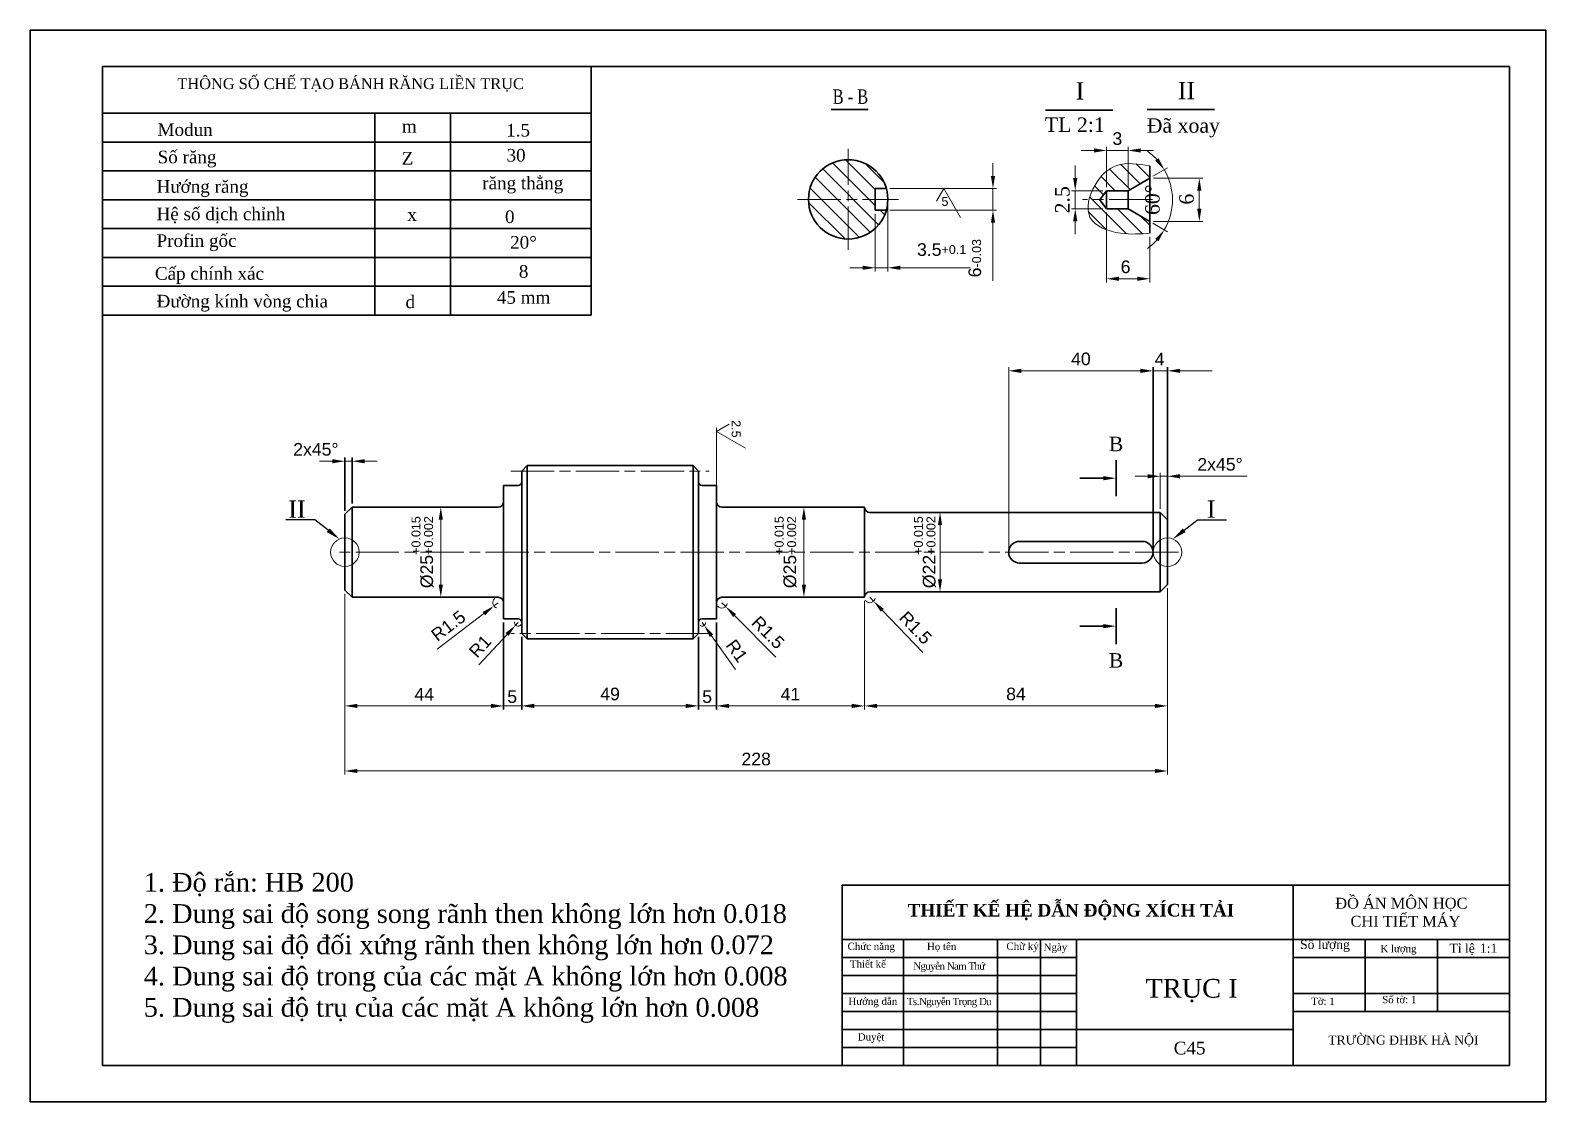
# Paper-space layout 'A3' of a CAD drawing. Header units: millimetres. Extents: x 0 to 420, y 0 to 297.
import ezdxf
from ezdxf import colors
from ezdxf.entities.mleader import LeaderData, LeaderLine
from ezdxf.math import Vec2, Vec3

# ---------------------------------------------------------------- set-up
doc = ezdxf.new("R2010")
doc.units = ezdxf.units.MM
doc.header["$PDMODE"] = 35
doc.linetypes.add('AM_ISO08W050', pattern=[18, 12, -1.5, 3, -1.5])
doc.layers.get('0').update_dxf_attribs({"lineweight": 30})
for name, color, linetype, lineweight in [('_mss.dam', 7, 'Continuous', 35), ('AM_5', 3, 'Continuous', 13), ('AM_7', 4, 'AM_ISO08W050', 13), ('AM_8', 1, 'Continuous', 15), ('CK-NETDAM', 7, 'Continuous', 30), ('CK-NETMANH', 3, 'Continuous', 15), ('duongdam', 7, 'Continuous', 35), ('kich thuoc', 2, 'Continuous', 9), ('net manh', 2, 'Continuous', 13), ('Net_chinh', 7, 'Continuous', 30), ('Net_phu', 3, 'Continuous', 15)]:
    doc.layers.add(name, color=color, linetype=linetype, lineweight=lineweight)
doc.styles.add('Annotative', font='arial.ttf')
doc.styles.add('chuan', font='times.ttf', dxfattribs={"height": 3})
doc.styles.add('kieu chu chuan', font='times.ttf', dxfattribs={"height": 4})
doc.styles.get("Standard").update_dxf_attribs({"font": 'isocp.shx'})
doc.styles.add('TCVN', font='vnsimli.shx', dxfattribs={"width": 0.75, "bigfont": 'vn.shx'})
doc.styles.add('TIME NEW ROMAN', font='times.ttf')
doc.dimstyles.new('aaaa', dxfattribs={"dimtxt": 3.5, "dimasz": 3.5, "dimexe": 1, "dimexo": 1, "dimgap": 1.5, "dimtad": 1, "dimdsep": 46, "dimtxsty": 'Annotative', "dimcen": 0, "dimclrd": 66, "dimclre": 66, "dimclrt": 2, "dimadec": 0, "dimazin": 2, "dimtp": 0.1, "dimtm": 0.1, "dimtfac": 0.71, "dimtmove": 0, "dimatfit": 3, "dimfxl": 1, "dimlwd": 5, "dimlwe": 5, "dimarcsym": 1})
doc.dimstyles.new('aaaa$0', dxfattribs={"dimtxt": 3.5, "dimasz": 3.5, "dimexe": 1, "dimexo": 1, "dimgap": 1.5, "dimtad": 1, "dimdsep": 46, "dimtxsty": 'Annotative', "dimcen": 0, "dimclrd": 66, "dimclre": 66, "dimclrt": 2, "dimadec": 0, "dimazin": 2, "dimtp": 0.1, "dimtm": 0.1, "dimtfac": 0.71, "dimtmove": 0, "dimatfit": 3, "dimfxl": 1, "dimlwd": 5, "dimlwe": 5, "dimarcsym": 1})
doc.dimstyles.new('AM_ISO$0', dxfattribs={"dimtxt": 3.5, "dimasz": 3.5, "dimexe": 1, "dimexo": 1, "dimgap": 1.5, "dimtad": 1, "dimdsep": 46, "dimtxsty": 'Annotative', "dimcen": 0, "dimclrd": 66, "dimclre": 66, "dimclrt": 2, "dimadec": 0, "dimazin": 2, "dimtp": 0.1, "dimtm": 0.1, "dimtfac": 0.71, "dimtmove": 0, "dimatfit": 3, "dimfxl": 1, "dimtfillclr": 5, "dimlwd": 13, "dimlwe": 13, "dimarcsym": 1})
doc.dimstyles.new('AM_ISO$2', dxfattribs={"dimtxt": 3.5, "dimasz": 3.5, "dimexe": 1, "dimexo": 1, "dimgap": 1.5, "dimtad": 1, "dimtoh": 1, "dimzin": 9, "dimdsep": 46, "dimtxsty": 'Annotative', "dimcen": 0, "dimclrd": 66, "dimclre": 66, "dimclrt": 2, "dimadec": 0, "dimazin": 2, "dimtp": 0.1, "dimtm": 0.1, "dimtfac": 0.71, "dimtmove": 0, "dimatfit": 3, "dimfxl": 1, "dimtfillclr": 5, "dimlwd": 13, "dimlwe": 13, "dimarcsym": 2})
pattern_1 = [(135, (-32.503, -4073.704), (-2.2061732, -2.2061732), [])]

# ---------------------------------------------------------------- blocks, each defined once
blk = doc.blocks.new('*D229')
at = {"color": 66, "lineweight": 5, "transparency": 16777216}
for p, q in [((87.18, 140.83), (87.18, 108.71)), ((131.18, 132.83), (131.18, 108.71)), ((90.68, 109.71), (127.68, 109.71))]:
    blk.add_line(p, q, dxfattribs=at)
at = {"color": 66, "transparency": 16777216}
for points in [[(90.68, 110.3), (90.68, 109.13), (87.18, 109.71)], [(127.68, 110.3), (127.68, 109.13), (131.18, 109.71)]]:
    blk.add_solid(points, dxfattribs=at)
at = {"layer": 'Defpoints', "color": 0, "transparency": 16777216}
for p in [(87.18, 141.83), (131.18, 133.83), (131.18, 109.71)]:
    blk.add_point(p, dxfattribs=at)
at = {"color": 2, "transparency": 16777216, "insert": (109.18, 112.96), "char_height": 3.5, "attachment_point": 5, "style": 'Annotative'}
blk.add_mtext('44', dxfattribs=at)
blk = doc.blocks.new('*D230')
at = {"color": 66, "lineweight": 5, "transparency": 16777216}
for p, q in [((136.18, 128.83), (136.18, 108.71)), ((185.18, 128.83), (185.18, 108.71)), ((139.68, 109.71), (181.68, 109.71))]:
    blk.add_line(p, q, dxfattribs=at)
at = {"color": 66, "transparency": 16777216}
for points in [[(139.68, 110.3), (139.68, 109.13), (136.18, 109.71)], [(181.68, 110.3), (181.68, 109.13), (185.18, 109.71)]]:
    blk.add_solid(points, dxfattribs=at)
at = {"layer": 'Defpoints', "color": 0, "transparency": 16777216}
for p in [(136.18, 129.83), (185.18, 129.83), (185.18, 109.71)]:
    blk.add_point(p, dxfattribs=at)
at = {"color": 2, "transparency": 16777216, "insert": (160.68, 113), "char_height": 3.5, "attachment_point": 5, "style": 'Annotative'}
blk.add_mtext('49', dxfattribs=at)
blk = doc.blocks.new('*D231')
at = {"color": 66, "lineweight": 5, "transparency": 16777216}
for p, q in [((231.18, 138.83), (231.18, 108.71)), ((190.18, 132.83), (190.18, 108.71)), ((193.68, 109.71), (227.68, 109.71))]:
    blk.add_line(p, q, dxfattribs=at)
at = {"color": 66, "transparency": 16777216}
for points in [[(193.68, 110.3), (193.68, 109.13), (190.18, 109.71)], [(227.68, 110.3), (227.68, 109.13), (231.18, 109.71)]]:
    blk.add_solid(points, dxfattribs=at)
at = {"layer": 'Defpoints', "color": 0, "transparency": 16777216}
for p in [(231.18, 139.83), (190.18, 133.83), (231.18, 109.71)]:
    blk.add_point(p, dxfattribs=at)
at = {"color": 2, "transparency": 16777216, "insert": (210.68, 112.97), "char_height": 3.5, "attachment_point": 5, "style": 'Annotative'}
blk.add_mtext('41', dxfattribs=at)
blk = doc.blocks.new('*D232')
at = {"color": 66, "lineweight": 5, "transparency": 16777216}
for p, q in [((231.18, 138.83), (231.18, 108.71)), ((315.18, 142.33), (315.18, 108.71)), ((234.68, 109.71), (311.68, 109.71))]:
    blk.add_line(p, q, dxfattribs=at)
at = {"color": 66, "transparency": 16777216}
for points in [[(234.68, 110.3), (234.68, 109.13), (231.18, 109.71)], [(311.68, 110.3), (311.68, 109.13), (315.18, 109.71)]]:
    blk.add_solid(points, dxfattribs=at)
at = {"layer": 'Defpoints', "color": 0, "transparency": 16777216}
for p in [(315.18, 143.33), (231.18, 139.83), (315.18, 109.71)]:
    blk.add_point(p, dxfattribs=at)
at = {"color": 2, "transparency": 16777216, "insert": (273.18, 113), "char_height": 3.5, "attachment_point": 5, "style": 'Annotative'}
blk.add_mtext('84', dxfattribs=at)
blk = doc.blocks.new('*D233')
at = {"color": 66, "lineweight": 5, "transparency": 16777216}
for p, q in [((135.18, 132.83), (134.51, 132.09)), ((124.34, 121.1), (132.13, 129.52))]:
    blk.add_line(p, q, dxfattribs=at)
blk.add_arc((135.18, 132.83), 1, 169.9488, 0, dxfattribs=at)
at = {"color": 66, "transparency": 16777216}
blk.add_solid([(131.7, 129.92), (132.56, 129.13), (134.51, 132.09)], dxfattribs=at)
at = {"layer": 'Defpoints', "color": 0, "transparency": 16777216}
for p in [(134.51, 132.09), (135.18, 132.83)]:
    blk.add_point(p, dxfattribs=at)
at = {"color": 2, "transparency": 16777216, "insert": (124.66, 126.24), "char_height": 3.5, "attachment_point": 5, "rotation": 47.2445, "style": 'Annotative'}
blk.add_mtext('R1', dxfattribs=at)
blk = doc.blocks.new('*D234')
at = {"color": 66, "lineweight": 5, "transparency": 16777216}
for p, q in [((186.18, 132.83), (186.77, 132.02)), ((195.49, 119.85), (188.81, 129.17))]:
    blk.add_line(p, q, dxfattribs=at)
blk.add_arc((186.18, 132.83), 1, 237.2958, 2.9412, dxfattribs=at)
at = {"color": 66, "transparency": 16777216}
blk.add_solid([(189.28, 129.51), (188.33, 128.83), (186.77, 132.02)], dxfattribs=at)
at = {"layer": 'Defpoints', "color": 0, "transparency": 16777216}
for p in [(186.18, 132.83), (186.77, 132.02)]:
    blk.add_point(p, dxfattribs=at)
at = {"color": 2, "transparency": 16777216, "insert": (195.82, 124.99), "char_height": 3.5, "attachment_point": 5, "rotation": 305.6454, "style": 'Annotative'}
blk.add_mtext('R1', dxfattribs=at)
blk = doc.blocks.new('*D235')
at = {"color": 66, "lineweight": 5, "transparency": 16777216}
for p, q in [((232.68, 139.83), (233.72, 138.75)), ((247.39, 124.49), (236.14, 136.22))]:
    blk.add_line(p, q, dxfattribs=at)
blk.add_arc((232.68, 139.83), 1.5, 218.1972, 351.991, dxfattribs=at)
at = {"color": 66, "transparency": 16777216}
blk.add_solid([(236.57, 136.62), (235.72, 135.82), (233.72, 138.75)], dxfattribs=at)
at = {"layer": 'Defpoints', "color": 0, "transparency": 16777216}
for p in [(232.68, 139.83), (233.72, 138.75)]:
    blk.add_point(p, dxfattribs=at)
at = {"color": 2, "transparency": 16777216, "insert": (245.35, 131.37), "char_height": 3.5, "attachment_point": 5, "rotation": 313.7938, "style": 'Annotative'}
blk.add_mtext('R1.5', dxfattribs=at)
blk = doc.blocks.new('*D240')
at = {"layer": 'AM_5', "color": 66, "linetype": 'ByBlock', "lineweight": 13, "transparency": 16777216}
for p, q in [((311.14, 256.52), (315.17, 258.87)), ((311.14, 243.51), (315.17, 241.17))]:
    blk.add_line(p, q, dxfattribs=at)
for start, end in [(42.3817, 54.5069), (329.7436, 30.2564), (305.4931, 317.6183)]:
    blk.add_arc((299.99, 250.02), 16.57, start, end, dxfattribs=at)
at = {"layer": 'AM_5', "color": 66, "transparency": 16777216}
for points in [[(312.7, 261.53), (311.76, 260.84), (314.3, 258.37)], [(311.76, 239.19), (312.7, 238.5), (314.3, 241.67)]]:
    blk.add_solid(points, dxfattribs=at)
at = {"layer": 'Defpoints', "color": 0, "transparency": 16777216}
for p in [(304.28, 252.52), (310.28, 256.02), (304.28, 247.52), (310.28, 244.02), (316.3, 247.12)]:
    blk.add_point(p, dxfattribs=at)
at = {"layer": 'AM_5', "color": 2, "transparency": 16777216, "insert": (311.03, 250.02), "char_height": 4, "attachment_point": 5, "rotation": 90, "style": 'kieu chu chuan'}
blk.add_mtext('60%%D{\\H2x;}', dxfattribs=at)
blk = doc.blocks.new('*D236')
at = {"layer": 'CK-NETMANH', "color": 66, "linetype": 'ByBlock', "lineweight": 13, "transparency": 16777216}
for p, q in [((311.28, 256.02), (325, 256.02)), ((324, 252.52), (324, 247.52)), ((311.28, 244.02), (325, 244.02))]:
    blk.add_line(p, q, dxfattribs=at)
at = {"layer": 'CK-NETMANH', "color": 66, "transparency": 16777216}
for points in [[(323.41, 252.52), (324.58, 252.52), (324, 256.02)], [(323.41, 247.52), (324.58, 247.52), (324, 244.02)]]:
    blk.add_solid(points, dxfattribs=at)
at = {"layer": 'Defpoints', "color": 0, "transparency": 16777216}
for p in [(310.28, 256.02), (310.28, 244.02), (324, 244.02)]:
    blk.add_point(p, dxfattribs=at)
at = {"layer": 'CK-NETMANH', "color": 2, "transparency": 16777216, "insert": (320.46, 250.2), "char_height": 4, "attachment_point": 5, "rotation": 90, "style": 'kieu chu chuan'}
blk.add_mtext('6', dxfattribs=at)
blk = doc.blocks.new('*D237')
at = {"layer": 'CK-NETMANH', "color": 66, "linetype": 'ByBlock', "lineweight": 13, "transparency": 16777216}
for p, q in [((289.61, 256.02), (289.61, 259.52)), ((297.28, 252.52), (288.61, 252.52)), ((289.61, 252.52), (289.61, 247.52)), ((297.28, 247.52), (288.61, 247.52)), ((289.61, 244.02), (289.61, 240.52))]:
    blk.add_line(p, q, dxfattribs=at)
at = {"layer": 'CK-NETMANH', "color": 66, "transparency": 16777216}
for points in [[(289.02, 256.02), (290.19, 256.02), (289.61, 252.52)], [(289.02, 244.02), (290.19, 244.02), (289.61, 247.52)]]:
    blk.add_solid(points, dxfattribs=at)
at = {"layer": 'Defpoints', "color": 0, "transparency": 16777216}
for p in [(298.28, 252.52), (289.61, 247.52), (298.28, 247.52)]:
    blk.add_point(p, dxfattribs=at)
at = {"layer": 'CK-NETMANH', "color": 2, "transparency": 16777216, "insert": (286.07, 250.02), "char_height": 4, "attachment_point": 5, "rotation": 90, "style": 'kieu chu chuan'}
blk.add_mtext('2.5', dxfattribs=at)
blk = doc.blocks.new('*D241')
at = {"layer": 'CK-NETMANH', "color": 66, "linetype": 'ByBlock', "lineweight": 13, "transparency": 16777216}
for p, q in [((298.28, 246.52), (298.28, 227.13)), ((310.28, 239.76), (310.28, 227.13)), ((301.78, 228.13), (306.78, 228.13))]:
    blk.add_line(p, q, dxfattribs=at)
at = {"layer": 'CK-NETMANH', "color": 66, "transparency": 16777216}
for points in [[(301.78, 228.72), (301.78, 227.55), (298.28, 228.13)], [(306.78, 228.72), (306.78, 227.55), (310.28, 228.13)]]:
    blk.add_solid(points, dxfattribs=at)
at = {"layer": 'Defpoints', "color": 0, "transparency": 16777216}
for p in [(298.28, 247.52), (310.28, 240.76), (310.28, 228.13)]:
    blk.add_point(p, dxfattribs=at)
at = {"layer": 'CK-NETMANH', "color": 2, "transparency": 16777216, "insert": (303.57, 231.42), "char_height": 3.5, "attachment_point": 5, "style": 'Annotative'}
blk.add_mtext('6', dxfattribs=at)
blk = doc.blocks.new('*D242')
at = {"color": 66, "lineweight": 5, "transparency": 16777216}
for p, q in [((309.68, 173.37), (306.18, 173.37)), ((313.18, 164.33), (313.18, 174.37)), ((313.18, 173.37), (315.18, 173.37)), ((315.18, 162.33), (315.18, 174.37)), ((318.68, 173.37), (337.27, 173.37))]:
    blk.add_line(p, q, dxfattribs=at)
at = {"color": 66, "transparency": 16777216}
for points in [[(309.68, 173.96), (309.68, 172.79), (313.18, 173.37)], [(318.68, 173.96), (318.68, 172.79), (315.18, 173.37)]]:
    blk.add_solid(points, dxfattribs=at)
at = {"layer": 'Defpoints', "color": 0, "transparency": 16777216}
for p in [(315.18, 173.37), (313.18, 163.33), (315.18, 161.33)]:
    blk.add_point(p, dxfattribs=at)
at = {"color": 2, "transparency": 16777216, "insert": (329.73, 176.66), "char_height": 3.5, "attachment_point": 5, "style": 'Annotative'}
blk.add_mtext('2x45%%D', dxfattribs=at)
blk = doc.blocks.new('wdwdwdw')
at = {"layer": 'AM_5', "color": 2}
for p, q in [((-2.02, -3.5), (0, 0)), ((0, 0), (4.62, -8))]:
    blk.add_line(p, q, dxfattribs=at)
at = {"layer": 'AM_5', "color": 3, "insert": (-0.63, -4.86), "char_height": 2.5, "attachment_point": 7, "style": 'Annotative'}
blk.add_mtext('5', dxfattribs=at)
blk = doc.blocks.new('*D243')
at = {"color": 66, "lineweight": 5, "transparency": 16777216}
for p, q in [((271.18, 153.33), (271.18, 203.6)), ((307.68, 202.6), (274.68, 202.6)), ((311.18, 153.33), (311.18, 203.6))]:
    blk.add_line(p, q, dxfattribs=at)
at = {"color": 66, "transparency": 16777216}
for points in [[(274.68, 203.19), (274.68, 202.02), (271.18, 202.6)], [(307.68, 203.19), (307.68, 202.02), (311.18, 202.6)]]:
    blk.add_solid(points, dxfattribs=at)
at = {"layer": 'Defpoints', "color": 0, "transparency": 16777216}
for p in [(271.18, 202.6), (271.18, 152.33), (311.18, 152.33)]:
    blk.add_point(p, dxfattribs=at)
at = {"color": 2, "transparency": 16777216, "insert": (291.18, 205.89), "char_height": 3.5, "attachment_point": 5, "style": 'Annotative'}
blk.add_mtext('40', dxfattribs=at)
blk = doc.blocks.new('*D244')
at = {"color": 66, "lineweight": 5, "transparency": 16777216}
for p, q in [((237.67, 249.14), (237.67, 230.17)), ((234.17, 246.14), (234.17, 230.17)), ((230.67, 231.17), (227.17, 231.17)), ((234.17, 231.17), (237.67, 231.17)), ((241.17, 231.17), (260.48, 231.17))]:
    blk.add_line(p, q, dxfattribs=at)
at = {"color": 66, "transparency": 16777216}
for points in [[(230.67, 231.76), (230.67, 230.59), (234.17, 231.17)], [(241.17, 231.76), (241.17, 230.59), (237.67, 231.17)]]:
    blk.add_solid(points, dxfattribs=at)
at = {"layer": 'Defpoints', "color": 0, "transparency": 16777216}
for p in [(237.67, 250.14), (234.17, 247.14), (237.67, 231.17)]:
    blk.add_point(p, dxfattribs=at)
at = {"color": 2, "transparency": 16777216, "insert": (252.58, 236.2), "char_height": 3.5, "attachment_point": 5, "style": 'Annotative'}
blk.add_mtext('3.5{\\H2x;}{\\A1;\\H0.71x;\\C3;+0.1}', dxfattribs=at)
blk = doc.blocks.new('*D245')
at = {"color": 66, "lineweight": 5, "transparency": 16777216}
for p, q in [((266.81, 256.64), (266.81, 260.14)), ((238.26, 253.14), (267.81, 253.14)), ((266.81, 253.14), (266.81, 247.14)), ((238.26, 247.14), (267.81, 247.14)), ((266.81, 243.64), (266.81, 227.54))]:
    blk.add_line(p, q, dxfattribs=at)
at = {"color": 66, "transparency": 16777216}
for points in [[(266.22, 256.64), (267.39, 256.64), (266.81, 253.14)], [(266.22, 243.64), (267.39, 243.64), (266.81, 247.14)]]:
    blk.add_solid(points, dxfattribs=at)
at = {"layer": 'Defpoints', "color": 0, "transparency": 16777216}
for p in [(237.26, 253.14), (237.26, 247.14), (266.81, 247.14)]:
    blk.add_point(p, dxfattribs=at)
at = {"color": 2, "transparency": 16777216, "insert": (261.78, 233.84), "char_height": 3.5, "attachment_point": 5, "rotation": 90, "style": 'Annotative'}
blk.add_mtext('6{\\H2x;}{\\H0.71x;\\C3;\\S^ -0.03;}', dxfattribs=at)
blk = doc.blocks.new('*D238')
at = {"color": 66, "lineweight": 5, "transparency": 16777216}
for p, q in [((112.79, 125.44), (125.71, 135.29)), ((129.68, 138.33), (128.49, 137.42))]:
    blk.add_line(p, q, dxfattribs=at)
blk.add_arc((129.68, 138.33), 1.5, 128.1972, 255.5491, dxfattribs=at)
at = {"color": 66, "transparency": 16777216}
blk.add_solid([(125.36, 135.76), (126.06, 134.83), (128.49, 137.42)], dxfattribs=at)
at = {"layer": 'Defpoints', "color": 0, "transparency": 16777216}
for p in [(128.49, 137.42), (129.68, 138.33)]:
    blk.add_point(p, dxfattribs=at)
at = {"color": 2, "transparency": 16777216, "insert": (115.87, 131.92), "char_height": 3.5, "attachment_point": 5, "rotation": 37.3519, "style": 'Annotative'}
blk.add_mtext('R1.5', dxfattribs=at)
blk = doc.blocks.new('*D246')
at = {"color": 66, "lineweight": 5, "transparency": 16777216}
for p, q in [((191.68, 138.33), (192.74, 137.26)), ((206.62, 123.22), (195.2, 134.77))]:
    blk.add_line(p, q, dxfattribs=at)
blk.add_arc((191.68, 138.33), 1.5, 218.1972, 352.8645, dxfattribs=at)
at = {"color": 66, "transparency": 16777216}
blk.add_solid([(195.61, 135.18), (194.78, 134.36), (192.74, 137.26)], dxfattribs=at)
at = {"layer": 'Defpoints', "color": 0, "transparency": 16777216}
for p in [(191.68, 138.33), (192.74, 137.26)]:
    blk.add_point(p, dxfattribs=at)
at = {"color": 2, "transparency": 16777216, "insert": (204.48, 130.06), "char_height": 3.5, "attachment_point": 5, "rotation": 314.6674, "style": 'Annotative'}
blk.add_mtext('R1.5', dxfattribs=at)
blk = doc.blocks.new('*D247')
at = {"color": 66, "lineweight": 5, "transparency": 16777216}
for p, q in [((114.43, 164.83), (114.77, 164.83)), ((113.77, 161.33), (113.77, 143.33)), ((114.43, 139.83), (114.77, 139.83))]:
    blk.add_line(p, q, dxfattribs=at)
at = {"color": 66, "transparency": 16777216}
for points in [[(113.19, 161.33), (114.35, 161.33), (113.77, 164.83)], [(113.19, 143.33), (114.35, 143.33), (113.77, 139.83)]]:
    blk.add_solid(points, dxfattribs=at)
at = {"layer": 'Defpoints', "color": 0, "transparency": 16777216}
for p in [(113.43, 164.83), (113.43, 139.83), (113.77, 139.83)]:
    blk.add_point(p, dxfattribs=at)
at = {"color": 2, "transparency": 16777216, "insert": (108.7, 152.33), "char_height": 3.5, "attachment_point": 5, "rotation": 90, "style": 'Annotative'}
blk.add_mtext('%%C25{\\H2x;}{\\H0.71x;\\C3;\\S+0.015^ +0.002;}', dxfattribs=at)
blk = doc.blocks.new('*D239')
at = {"color": 66, "lineweight": 5, "transparency": 16777216}
for p, q in [((215.07, 164.83), (215.41, 164.83)), ((214.41, 161.33), (214.41, 143.33)), ((215.07, 139.83), (215.41, 139.83))]:
    blk.add_line(p, q, dxfattribs=at)
at = {"color": 66, "transparency": 16777216}
for points in [[(213.83, 161.33), (214.99, 161.33), (214.41, 164.83)], [(213.83, 143.33), (214.99, 143.33), (214.41, 139.83)]]:
    blk.add_solid(points, dxfattribs=at)
at = {"layer": 'Defpoints', "color": 0, "transparency": 16777216}
for p in [(214.07, 164.83), (214.07, 139.83), (214.41, 139.83)]:
    blk.add_point(p, dxfattribs=at)
at = {"color": 2, "transparency": 16777216, "insert": (209.34, 152.33), "char_height": 3.5, "attachment_point": 5, "rotation": 90, "style": 'Annotative'}
blk.add_mtext('%%C25{\\H2x;}{\\H0.71x;\\C3;\\S+0.015^ +0.002;}', dxfattribs=at)
blk = doc.blocks.new('*D248')
at = {"color": 66, "lineweight": 5, "transparency": 16777216}
for p, q in [((87.18, 140.83), (87.18, 90.68)), ((315.18, 142.33), (315.18, 90.68)), ((90.68, 91.68), (311.68, 91.68))]:
    blk.add_line(p, q, dxfattribs=at)
at = {"color": 66, "transparency": 16777216}
for points in [[(90.68, 92.27), (90.68, 91.1), (87.18, 91.68)], [(311.68, 92.27), (311.68, 91.1), (315.18, 91.68)]]:
    blk.add_solid(points, dxfattribs=at)
at = {"layer": 'Defpoints', "color": 0, "transparency": 16777216}
for p in [(315.18, 143.33), (87.18, 141.83), (315.18, 91.68)]:
    blk.add_point(p, dxfattribs=at)
at = {"color": 2, "transparency": 16777216, "insert": (201.18, 94.97), "char_height": 3.5, "attachment_point": 5, "style": 'Annotative'}
blk.add_mtext('228', dxfattribs=at)
blk = doc.blocks.new('*D249')
at = {"color": 66, "lineweight": 5, "transparency": 16777216}
for p, q in [((298.28, 253.52), (298.28, 264.68)), ((304.28, 253.52), (304.28, 264.68)), ((294.78, 263.68), (291.28, 263.68)), ((298.28, 263.68), (304.28, 263.68)), ((307.78, 263.68), (311.28, 263.68))]:
    blk.add_line(p, q, dxfattribs=at)
at = {"color": 66, "transparency": 16777216}
for points in [[(294.78, 264.27), (294.78, 263.1), (298.28, 263.68)], [(307.78, 264.27), (307.78, 263.1), (304.28, 263.68)]]:
    blk.add_solid(points, dxfattribs=at)
at = {"layer": 'Defpoints', "color": 0, "transparency": 16777216}
for p in [(304.28, 263.68), (298.28, 252.52), (304.28, 252.52)]:
    blk.add_point(p, dxfattribs=at)
at = {"color": 2, "transparency": 16777216, "insert": (301.28, 266.97), "char_height": 3.5, "attachment_point": 5, "style": 'Annotative'}
blk.add_mtext('3', dxfattribs=at)

psp = doc.layouts.new('A3')

# ---------------------------------------------------------------- hatches: boundary and pattern name
at = {"layer": 'AM_8'}
h = psp.add_hatch(dxfattribs=at)
h.set_pattern_fill('_U', color=256, scale=3.12, angle=135, style=0, pattern_type=0)
h.set_pattern_definition(pattern_1)
h.paths.add_polyline_path([(226.672, 261.136, 0.4142136), (215.672, 250.136), (226.672, 250.136)])
h.paths.add_polyline_path([(226.672, 261.136), (226.672, 250.136), (234.172, 250.136), (234.172, 253.136), (237.255, 253.136, 0.3354367)])
h.paths.add_polyline_path([(226.672, 250.136), (215.672, 250.136, 0.4142136), (226.672, 239.136)])
h.paths.add_polyline_path([(237.255, 247.136), (234.172, 247.136), (234.172, 250.136), (226.672, 250.136), (226.672, 239.136, 0.3354367)])
h = psp.add_hatch(dxfattribs=at)
h.set_pattern_fill('_U', color=256, scale=3.12, angle=135, style=0, pattern_type=0)
h.set_pattern_definition(pattern_1)
edge = h.paths.add_edge_path()
edge.add_spline(control_points=[(310.277, 259.406), (307.068, 259.941), (301.023, 260.95), (295.58, 255.674), (293.759, 251.405), (293.426, 250.018)], knot_values=[0, 0, 0, 0, 9.1692725, 17.2766533, 21.2605071, 21.2605071, 21.2605071, 21.2605071], degree=3, periodic=0)
edge.add_line((293.426, 250.018), (296.392, 250.018))
edge.add_line((296.392, 250.018), (298.277, 252.518))
edge.add_line((298.277, 252.518), (304.277, 252.518))
edge.add_line((304.277, 252.518), (310.277, 256.018))
edge.add_line((310.277, 256.018), (310.277, 259.406))
edge = h.paths.add_edge_path()
edge.add_line((310.277, 244.018), (304.277, 247.518))
edge.add_line((304.277, 247.518), (298.277, 247.518))
edge.add_line((298.277, 247.518), (296.392, 250.018))
edge.add_line((296.392, 250.018), (293.426, 250.018))
edge.add_spline(control_points=[(293.426, 250.018), (293.008, 248.277), (293.018, 243.295), (301.97, 240.111), (307.667, 240.559), (310.277, 240.764)], knot_values=[21.2605071, 21.2605071, 21.2605071, 21.2605071, 26.2639524, 35.8427028, 43.9408796, 43.9408796, 43.9408796, 43.9408796], degree=3, periodic=0)
edge.add_line((310.277, 240.764), (310.277, 244.018))

# ---------------------------------------------------------------- linework, layer by layer
for p, q in [((0, 297), (420, 297)), ((0, 0), (0, 297)), ((420, 297), (420, 0)), ((234.172, 250.136), (234.172, 253.136)), ((234.172, 253.136), (237.255, 253.136)), ((234.172, 250.136), (234.172, 247.136)), ((234.172, 247.136), (237.255, 247.136)), ((137.684, 176.328), (136.184, 174.828)), ((136.184, 174.828), (136.184, 132.828)), ((183.684, 176.328), (137.684, 176.328)), ((137.684, 176.328), (137.684, 128.328)), ((183.684, 176.328), (185.184, 174.828)), ((183.684, 176.328), (183.684, 128.328)), ((185.184, 132.828), (185.184, 174.828)), ((135.184, 170.828), (131.184, 170.828)), ((131.184, 170.828), (131.184, 138.828)), ((131.184, 165.828), (131.184, 168.328)), ((190.184, 170.828), (186.184, 170.828)), ((190.184, 170.828), (190.184, 138.828)), ((89.184, 164.828), (87.184, 162.828)), ((89.184, 164.828), (129.684, 164.828)), ((89.184, 139.828), (89.184, 164.828)), ((191.684, 164.828), (231.184, 164.828)), ((231.184, 164.828), (231.184, 164.828)), ((231.184, 139.828), (231.184, 164.828)), ((87.184, 141.828), (87.184, 162.828)), ((232.684, 163.328), (313.184, 163.328)), ((315.184, 161.328), (313.184, 163.328)), ((313.184, 163.328), (313.184, 141.328)), ((315.184, 161.328), (315.184, 143.328)), ((308.184, 155.328), (274.184, 155.328)), ((308.184, 149.328), (274.184, 149.328)), ((315.184, 143.328), (313.184, 141.328)), ((89.184, 139.828), (87.184, 141.828)), ((89.184, 139.828), (129.684, 139.828)), ((131.184, 133.828), (131.184, 138.828)), ((190.184, 138.828), (190.184, 133.828)), ((191.684, 139.828), (231.184, 139.828)), ((231.184, 139.828), (231.184, 139.828)), ((232.684, 141.328), (313.184, 141.328)), ((135.184, 133.828), (131.184, 133.828)), ((136.184, 132.828), (136.184, 129.828)), ((185.184, 129.828), (185.184, 132.828)), ((186.184, 133.828), (190.184, 133.828)), ((137.684, 128.328), (136.184, 129.828)), ((183.684, 128.328), (137.684, 128.328)), ((183.684, 128.328), (185.184, 129.828)), ((420, 0), (0, 0))]:
    psp.add_line(p, q)
at = {"color": 66, "lineweight": 13}
for p, q in [((307.684, 202.602), (304.184, 202.602)), ((311.184, 202.602), (315.184, 202.602)), ((318.684, 202.602), (327.605, 202.602)), ((83.684, 177.536), (80.184, 177.536)), ((87.184, 177.536), (89.184, 177.536)), ((92.684, 177.536), (96.089, 177.536)), ((252.133, 159.828), (252.133, 144.828)), ((127.684, 109.715), (123.184, 109.715)), ((131.184, 109.715), (136.184, 109.715)), ((139.684, 109.715), (148.505, 109.715)), ((181.684, 109.715), (172.864, 109.715)), ((190.184, 109.715), (185.184, 109.715)), ((193.684, 109.715), (197.184, 109.715))]:
    psp.add_line(p, q, dxfattribs=at)
at = {"color": 66}
for p, q in [((311.184, 153.328), (311.184, 203.602)), ((315.184, 161.328), (315.184, 203.602)), ((87.184, 163.828), (87.184, 178.536)), ((89.184, 165.828), (89.184, 178.536)), ((131.184, 132.828), (131.184, 108.715)), ((190.184, 132.828), (190.184, 108.715)), ((136.184, 128.828), (136.184, 108.715)), ((185.184, 128.828), (185.184, 108.715))]:
    psp.add_line(p, q, dxfattribs=at)
psp.add_circle((226.672, 250.136), 11)
for centre, radius, start, end in [((135.184, 171.828), 1, 270, 0), ((186.184, 171.828), 1, 180, 270), ((129.684, 166.328), 1.5, 270, 0), ((191.684, 166.328), 1.5, 180, 270), ((232.684, 164.828), 1.5, 180, 270), ((274.184, 152.328), 3, 90, 270), ((308.184, 152.328), 3, 270, 90), ((129.684, 138.328), 1.5, 0, 90), ((191.684, 138.328), 1.5, 90, 180), ((232.684, 139.828), 1.5, 90, 180), ((135.184, 132.828), 1, 0, 90), ((186.184, 132.828), 1, 90, 180)]:
    psp.add_arc(centre, radius, start, end)
for points in [[(307.684, 203.185), (307.684, 202.019), (311.184, 202.602)], [(318.684, 203.185), (318.684, 202.019), (315.184, 202.602)], [(83.684, 178.119), (83.684, 176.952), (87.184, 177.536)], [(92.684, 178.119), (92.684, 176.952), (89.184, 177.536)], [(251.55, 159.828), (252.716, 159.828), (252.133, 163.328)], [(251.55, 144.828), (252.716, 144.828), (252.133, 141.328)], [(127.684, 109.131), (127.684, 110.298), (131.184, 109.715)], [(139.684, 109.131), (139.684, 110.298), (136.184, 109.715)], [(181.684, 109.131), (181.684, 110.298), (185.184, 109.715)], [(193.684, 109.131), (193.684, 110.298), (190.184, 109.715)]]:
    psp.add_solid(points, dxfattribs=at)
at = {"layer": '_mss.dam', "linetype": 'ByBlock'}
for p, q in [((298.277, 252.518), (296.392, 250.018)), ((298.277, 252.518), (298.277, 247.518)), ((304.277, 252.518), (298.277, 252.518)), ((304.277, 252.518), (310.277, 256.018)), ((304.277, 252.518), (304.277, 247.518)), ((310.277, 253.018), (310.277, 250.018)), ((298.277, 247.518), (296.392, 250.018)), ((310.277, 247.018), (310.277, 250.018)), ((304.277, 247.518), (298.277, 247.518)), ((304.277, 247.518), (310.277, 244.018))]:
    psp.add_line(p, q, dxfattribs=at)
at = {"layer": 'AM_5', "color": 66}
for p, q in [((238.255, 253.136), (254.163, 253.136)), ((190.184, 165.171), (190.184, 186.826))]:
    psp.add_line(p, q, dxfattribs=at)
at = {"layer": 'AM_5', "color": 2}
for p, q in [((193.684, 187.847), (190.184, 185.826)), ((190.184, 185.826), (198.184, 181.207))]:
    psp.add_line(p, q, dxfattribs=at)
at = {"layer": 'AM_7'}
for p, q in [((226.672, 236.136), (226.672, 264.136)), ((212.672, 250.136), (240.672, 250.136)), ((310.989, 250.085), (291.667, 250.085)), ((133.184, 174.828), (188.184, 174.828)), ((318.184, 152.328), (84.184, 152.328)), ((188.184, 129.828), (133.184, 129.828))]:
    psp.add_line(p, q, dxfattribs=at)
at = {"layer": 'CK-NETDAM'}
for p, q in [((20, 287), (410, 287)), ((20, 10), (20, 287)), ((410, 287), (410, 10)), ((221.946, 275.013), (232.197, 275.013)), ((310.277, 259.406), (310.277, 240.764)), ((300.91, 177.828), (300.91, 167.828)), ((300.91, 126.828), (300.91, 136.828)), ((410, 60), (225, 60)), ((225, 60), (225, 10)), ((350, 10), (350, 60)), ((410, 60), (410, 10)), ((410, 45), (225, 45)), ((242, 45), (242, 10)), ((268.096, 45), (268.096, 10)), ((280, 45), (280, 10)), ((290, 45), (290, 10)), ((370, 25), (370, 45)), ((390, 25), (390, 45)), ((290, 40), (225, 40)), ((410, 40), (350, 40)), ((290, 35), (225, 35)), ((290, 30), (225, 30)), ((410, 30), (350, 30)), ((290, 25), (225, 25)), ((410, 25), (350, 25)), ((225, 20), (350, 20)), ((225, 15), (290, 15)), ((410, 10), (20, 10)), ((225, 10), (410, 10)), ((410, 10), (350, 10))]:
    psp.add_line(p, q, dxfattribs=at)
for points in [[(297.41, 172.828), (290.91, 172.828)], [(297.41, 131.828), (290.91, 131.828)]]:
    psp.add_lwpolyline(points, dxfattribs=at)
for points in [[(297.41, 172.245), (300.91, 172.828), (297.41, 173.412)], [(297.41, 132.411), (300.91, 131.828), (297.41, 131.245)]]:
    psp.add_solid(points, dxfattribs=at)
at = {"layer": 'duongdam'}
for p, q in [((155.492, 287), (20, 287)), ((155.492, 287), (155.492, 218.032)), ((155.492, 274.032), (20, 274.032)), ((95.492, 218.032), (95.492, 274.032)), ((116.492, 218.032), (116.492, 274.032)), ((155.492, 266.032), (20, 266.032)), ((155.492, 258.032), (20, 258.032)), ((155.492, 250.032), (20, 250.032)), ((155.492, 242.032), (20, 242.032)), ((155.492, 234.032), (20, 234.032)), ((155.492, 226.032), (20, 226.032)), ((155.492, 218.032), (20, 218.032))]:
    psp.add_line(p, q, dxfattribs=at)
at = {"layer": 'net manh'}
psp.add_spline([(310.277, 259.406), (301.108, 259.521), (295.097, 254.08), (293.691, 245.204), (302.179, 240.764), (310.277, 240.764)], degree=3, dxfattribs=at)
at = {"layer": 'Net_chinh'}
for p, q in [((20, 287), (20, 218.032)), ((281.329, 274.886), (300, 274.886)), ((309.551, 275.013), (328.221, 275.013))]:
    psp.add_line(p, q, dxfattribs=at)
at = {"layer": 'Net_phu', "color": 3, "linetype": 'ByBlock', "lineweight": 0}
for centre in [(87.184, 152.328), (315.184, 152.328)]:
    psp.add_circle(centre, 3.951, dxfattribs=at)

# ---------------------------------------------------------------- block references
psp.add_blockref('wdwdwdw', (253.163, 253.136))

# ---------------------------------------------------------------- texts
at = {"color": 0, "lineweight": 60, "insert": (40.769, 283.706), "char_height": 3, "attachment_point": 1, "style": 'chuan'}
psp.add_mtext_dynamic_manual_height_columns('THÔNG SỐ CHẾ TẠO BÁNH RĂNG LIỀN TRỤC ', width=94.94054, gutter_width=1, heights=[0], dxfattribs=at)
at = {"color": 2, "char_height": 3.5, "attachment_point": 5, "style": 'Annotative'}
for s, insert in [('4', (312.995, 205.852)), ('2x45%%D', (79.144, 180.823)), ('5', (133.552, 112.283)), ('5', (187.578, 112.273))]:
    psp.add_mtext(s, dxfattribs=dict(at, insert=insert))
at = {"color": 2, "insert": (247.953, 152.328), "char_height": 3.5, "attachment_point": 5, "rotation": 90, "style": 'Annotative'}
psp.add_mtext('%%C22{\\H2x;}{\\H0.71x;\\C3;\\S+0.015^ +0.002;}', dxfattribs=at)
at = {"layer": 'AM_5', "color": 3, "insert": (196.88, 188.942), "char_height": 2.5, "attachment_point": 1, "rotation": 270, "style": 'Annotative'}
psp.add_mtext('2.5', dxfattribs=at)
at = {"layer": 'CK-NETDAM', "insert": (222.382, 280.619), "char_height": 4, "width": 16.64469, "attachment_point": 1, "style": 'TCVN'}
psp.add_mtext('{\\fTimes New Roman|b0|i0|c0|p18;B - B}', dxfattribs=at)
at = {"layer": 'CK-NETDAM'}
for s, insert, char_height, width, attachment_point in [('{\\fTimes New Roman|b1|i0|c0|p18;THIẾT KẾ HỆ DẪN ĐỘNG XÍCH TẢI}', (243.17, 54.834), 3.5, 146.1647, 1), ('{\\fTimes New Roman|b0|i0|c238|p18;Đ\\fTimes New Roman|b0|i0|c0|p18;Ồ\\fTimes New Roman|b0|i0|c134|p18; \\fTimes New Roman|b0|i0|c0|p18;ÁN\\fTimes New Roman|b0|i0|c134|p18; \\fTimes New Roman|b0|i0|c0|p18;MÔN\\fTimes New Roman|b0|i0|c134|p18; \\fTimes New Roman|b0|i0|c0|p18;HỌC\\fTimes New Roman|b0|i0|c134|p18;\\P\\fTimes New Roman|b0|i0|c0|p18;  CHI\\fTimes New Roman|b0|i0|c134|p18; \\fTimes New Roman|b0|i0|c0|p18;TIẾT\\fTimes New Roman|b0|i0|c134|p18; \\fTimes New Roman|b0|i0|c0|p18;MÁY}', (380, 52.5), 3, 60, 5), ('{\\fTimes New Roman|b0|i0|c0|p18;Chức năng}', (226.506, 44.063), 2, 15.39548, 1), ('{\\fTimes New Roman|b0|i0|c0|p18;Họ tên}', (248.503, 44.06), 2, 30, 1), ('{\\fTimes New Roman|b0|i0|c0|p18;Chữ ký}', (270.539, 44.098), 2, 15.43774, 1), ('{\\fTimes New Roman|b0|i0|c0|p18;Ngày}', (280.854, 43.852), 2, 9.44546, 1), ('{\\fTimes New Roman|b0|i0|c0|p18;Số\\fTimes New Roman|b0|i0|c134|p18; \\fTimes New Roman|b0|i0|c0|p18;l\\fTimes New Roman|b0|i0|c163|p18;ư\\fTimes New Roman|b0|i0|c0|p18;ợng}', (351.925, 44.834), 2.5, 24.11646, 1), ('{\\fTimes New Roman|b0|i0|c0|p18;K\\fTimes New Roman|b0|i0|c134|p18; \\fTimes New Roman|b0|i0|c0|p18;l\\fTimes New Roman|b0|i0|c163|p18;ư\\fTimes New Roman|b0|i0|c0|p18;ợng}', (374.172, 43.436), 2, 11.91963, 1), ('{\\fTimes New Roman|b0|i0|c0|p18;Tỉ\\fTimes New Roman|b0|i0|c134|p18; \\fTimes New Roman|b0|i0|c0|p18;lệ} {\\fTimes New Roman|b0|i0|c0|p18;1:1}', (393.315, 43.795), 2.5, 14.71255, 1), ('{\\fTimes New Roman|b0|i0|c0|p18;Thiết kế}', (227.157, 39.192), 2, 17.15099, 1), ('{\\fTimes New Roman|b0|i0|c0|p18;\\T0.9;Nguyễn Nam Thứ}', (254.615, 37.266), 2, 26.09584, 5), ('{\\fTimes New Roman|b0|i0|c0|p18;TRỤC I}', (309.085, 34.033), 5.2, 70, 1), ('{\\fTimes New Roman|b0|i0|c0|p18;Số\\fTimes New Roman|b0|i0|c134|p18; \\fTimes New Roman|b0|i0|c0|p18;tờ: 1}', (374.675, 29.309), 2.0001, 13.01714, 1), ('{\\fTimes New Roman|b0|i0|c0|p18;Hướng dẫn}', (233.5, 27.5), 2, 17, 5), ('{\\fTimes New Roman|b0|i0|c0|p18;\\T0.9;Ts.Nguyễn Trọng Du}', (254.615, 27.447), 2, 26.09584, 5), ('{\\fTimes New Roman|b0|i0|c0|p18;Tờ: 1}', (354.995, 28.844), 2, 9.29795, 1), ('{\\fTimes New Roman|b0|i0|c0|p18;Duyệt}', (229.335, 18.95), 2, 15.11422, 1), ('{\\fTimes New Roman|b0|i0|c0|p18;TR\\fTimes New Roman|b0|i0|c163|p18;Ư\\fTimes New Roman|b0|i0|c0|p18;ỜNG \\fTimes New Roman|b0|i0|c238|p18;Đ\\fTimes New Roman|b0|i0|c0|p18;HBK HÀ NỘI}', (380.555, 18.339), 2.5, 47.80218, 2), ('{\\fTimes New Roman|b0|i0|c0|p18;C45}', (321.304, 16.613), 3.5, 32.45994, 2)]:
    psp.add_mtext(s, dxfattribs=dict(at, insert=insert, char_height=char_height, width=width, attachment_point=attachment_point))
at = {"layer": 'CK-NETMANH', "color": 7, "lineweight": 50, "char_height": 4, "attachment_point": 5, "style": 'kieu chu chuan'}
for insert, rotation in [((300.91, 182.328), 359.99873), ((300.91, 122.328), 0.00127)]:
    psp.add_mtext('B', dxfattribs=dict(at, insert=insert, rotation=rotation))
at = {"layer": 'duongdam', "char_height": 3.5, "width": 66.92679, "attachment_point": 4, "style": 'chuan'}
for s, insert in [('Modun', (35.278, 269.451)), ('m', (102.992, 270.384)), ('1.5', (131.893, 269.273)), ('Số răng', (35.293, 261.301)), ('Z', (102.944, 261.538)), ('30', (131.992, 262.336)), ('răng thẳng', (125.258, 254.092)), ('Hướng răng', (34.992, 253.135)), ('Hệ số dịch chỉnh', (34.992, 245.666)), ('x', (104.492, 245.906)), ('0', (131.567, 245.288)), ('Profin gốc', (34.992, 238.124)), ('20%%D', (132.992, 238.2)), ('Cấp chính xác', (34.527, 229.025)), ('8', (135.404, 230.148)), ('Đường kính vòng chia', (34.992, 221.344)), ('d', (103.992, 221.699)), ('45 mm', (129.302, 222.925))]:
    psp.add_mtext(s, dxfattribs=dict(at, insert=insert))
at = {"layer": 'kich thuoc', "insert": (27.443, 63.426), "char_height": 5.2, "attachment_point": 1, "style": 'TIME NEW ROMAN'}
psp.add_mtext_dynamic_manual_height_columns('\\pi-12,l16,t16;1. Độ rắn: HB 200\\P2. Dung sai độ song song rãnh then không lớn hơn 0.018\\P3. Dung sai độ đối xứng rãnh then không lớn hơn 0.072\\P4. Dung sai độ trong của các mặt A không lớn hơn 0.008\\P5. Dung sai độ trụ của các mặt A không lớn hơn 0.008', width=448.85596, gutter_width=24, heights=[0], dxfattribs=at)
at = {"layer": 'Net_chinh', "char_height": 4.8}
for s, insert, attachment_point in [('{\\fTimes New Roman|b0|i0|c0|p18;I}', (289.705, 282.603), 1), ('{\\fTimes New Roman|b0|i0|c0|p18;II}', (318.01, 282.693), 1), ('{\\fTimes New Roman|b0|i0|c0|p18;II}', (76.317, 166.672), 3), ('{\\fTimes New Roman|b0|i0|c0|p18;I}', (326.051, 166.672), 1)]:
    psp.add_mtext_dynamic_manual_height_columns(s, width=10.96241, gutter_width=24, heights=[0], dxfattribs=dict(at, insert=insert, attachment_point=attachment_point))
at = {"layer": 'Net_chinh', "char_height": 4, "attachment_point": 1, "style": 'TIME NEW ROMAN'}
for s, insert in [('TL 2:1', (281.177, 272.836)), ('Đã xoay', (309.423, 272.613))]:
    psp.add_mtext_dynamic_manual_height_columns(s, width=45.96656, gutter_width=24, heights=[0], dxfattribs=dict(at, insert=insert))

# ---------------------------------------------------------------- dimensions: what is measured, and where the dimension line sits
for base, p1, p2, text, picture, middle in [((304.277, 263.684), (298.277, 252.518), (304.277, 252.518), '3', '*D249', (301.277, 266.972)), ((237.672, 231.173), (234.172, 247.136), (237.672, 250.136), '<>{\\H2x;}{\\A1;\\H0.71x;\\C3;+0.1}', '*D244', (252.576, 236.204)), ((315.184, 173.374), (313.184, 163.328), (315.184, 161.328), '<>x45%%D', '*D242', (329.729, 176.661))]:
    dim = psp.add_linear_dim(base=base, p1=p1, p2=p2, text=text, dimstyle='aaaa$0', override={"dimpost": ''})
    dim.commit()
    dim.dimension.update_dxf_attribs({"geometry": picture, "text_midpoint": middle})
for base, p1, p2, text, picture, middle in [((266.808, 247.136), (237.255, 253.136), (237.255, 247.136), '<>{\\H2x;}{\\H0.71x;\\C3;\\S^ -0.03;}', '*D245', (261.778, 233.837)), ((113.769, 139.828), (113.431, 164.828), (113.431, 139.828), '%%C<>{\\H2x;}{\\H0.71x;\\C3;\\S+0.015^ +0.002;}', '*D247', (108.698, 152.328)), ((214.411, 139.828), (214.073, 164.828), (214.073, 139.828), '%%C<>{\\H2x;}{\\H0.71x;\\C3;\\S+0.015^ +0.002;}', '*D239', (209.341, 152.328))]:
    dim = psp.add_linear_dim(base=base, p1=p1, p2=p2, angle=90, text=text, dimstyle='aaaa$0', override={"dimpost": ''})
    dim.commit()
    dim.dimension.update_dxf_attribs({"geometry": picture, "text_midpoint": middle})
for base, p1, p2, picture, middle in [((271.184, 202.602), (311.184, 152.328), (271.184, 152.328), '*D243', (291.184, 205.889)), ((315.184, 91.683), (87.184, 141.828), (315.184, 143.328), '*D248', (201.184, 94.97)), ((315.184, 109.715), (231.184, 139.828), (315.184, 143.328), '*D232', (273.184, 113.002)), ((131.184, 109.715), (87.184, 141.828), (131.184, 133.828), '*D229', (109.184, 112.965)), ((231.184, 109.715), (190.184, 133.828), (231.184, 139.828), '*D231', (210.684, 112.972)), ((185.184, 109.715), (136.184, 129.828), (185.184, 129.828), '*D230', (160.684, 113.002))]:
    dim = psp.add_linear_dim(base=base, p1=p1, p2=p2, dimstyle='aaaa$0')
    dim.commit()
    dim.dimension.update_dxf_attribs({"geometry": picture, "text_midpoint": middle})
for center, mpoint, picture, middle in [((129.684, 138.328), (128.492, 137.418), '*D238', (115.866, 131.917)), ((232.684, 139.828), (233.722, 138.745), '*D235', (245.351, 131.366)), ((191.684, 138.328), (192.739, 137.261), '*D246', (204.478, 130.06)), ((135.184, 132.828), (134.505, 132.094), '*D233', (124.657, 126.24)), ((186.184, 132.828), (186.767, 132.015), '*D234', (195.815, 124.988))]:
    dim = psp.add_radius_dim(center=center, mpoint=mpoint, dimstyle='aaaa')
    dim.commit()
    dim.dimension.update_dxf_attribs({"geometry": picture, "text_midpoint": middle})
at = {"layer": 'AM_5'}
dim = psp.add_angular_dim_2l(base=(316.304, 247.116), line1=((304.277, 247.518), (310.277, 244.018)), line2=((304.277, 252.518), (310.277, 256.018)), text='60%%D{\\H2x;}', dimstyle='AM_ISO$2', override={"dimtxt": 4, "dimpost": '', "dimtxsty": 'kieu chu chuan'}, dxfattribs=at)
dim.commit()
dim.dimension.update_dxf_attribs({"geometry": '*D240', "text_midpoint": (311.026, 250.018)})
at = {"layer": 'CK-NETMANH'}
for base, p1, p2, picture, middle in [((289.607, 247.518), (298.277, 252.518), (298.277, 247.518), '*D237', (289.607, 250.018)), ((323.995, 244.018), (310.277, 256.018), (310.277, 244.018), '*D236', (323.995, 250.195))]:
    dim = psp.add_linear_dim(base=base, p1=p1, p2=p2, angle=90, dimstyle='AM_ISO$0', override={"dimtxt": 4, "dimlfac": 0.5, "dimtxsty": 'kieu chu chuan'}, dxfattribs=at)
    dim.commit()
    dim.dimension.update_dxf_attribs({"geometry": picture, "text_midpoint": middle, "dimtype": 160})
dim = psp.add_linear_dim(base=(310.277, 228.134), p1=(298.277, 247.518), p2=(310.277, 240.764), text='6', dimstyle='AM_ISO$0', dxfattribs=at)
dim.commit()
dim.dimension.update_dxf_attribs({"geometry": '*D241', "text_midpoint": (303.573, 228.134), "dimtype": 160})

# ---------------------------------------------------------------- leaders
at = {"layer": 'Net_phu', "color": 3, "linetype": 'ByBlock', "lineweight": 0}
ml = psp.add_multileader_mtext('Standard', dxfattribs=at)
ml.set_content('', color=3)
ml.set_leader_properties()
ml.build(insert=Vec2(0, 0))
ctx = ml.context
ctx.base_point, ctx.plane_origin = Vec3(66.853, 161.307), Vec3(97.714, 155.942)
ctx.text_align_type = 2
notes = []
notes.append((ctx, [(0, (1, 1, 0), (78.853, 161.307), (-1, 0), 8, [(0, [(85.714, 155.942)], 0, [])])]))
ctx.mtext.insert, ctx.mtext.alignment, ctx.mtext.flow_direction = Vec3(68.853, 163.307), 3, 5
ml = psp.add_multileader_mtext('Standard', dxfattribs=at)
ml.set_content('', color=3)
ml.set_leader_properties()
ml.build(insert=Vec2(0, 0))
ctx = ml.context
ctx.base_point, ctx.plane_origin = Vec3(331.516, 161.307), Vec3(315.655, 155.942)
notes.append((ctx, [(0, (1, 1, 0), (323.516, 161.307), (1, 0), 8, [(0, [(316.655, 155.942)], 0, [])])]))
ctx.mtext.insert, ctx.mtext.flow_direction = Vec3(333.516, 163.307), 5
for ctx, leaders in notes:
    for number, flags, end, landing, length, lines in leaders:
        leader = LeaderData()
        leader.index, (leader.has_last_leader_line, leader.has_dogleg_vector, leader.attachment_direction) = number, flags
        leader.last_leader_point, leader.dogleg_vector, leader.dogleg_length = Vec3(end), Vec3(landing), length
        for number, points, colour, breaks in lines:
            line = LeaderLine()
            line.index, line.vertices, line.color, line.breaks = number, Vec3.list(points), colors.encode_raw_color(colour), breaks
            leader.lines.append(line)
        ctx.leaders.append(leader)

doc.saveas('drawing.dxf')
